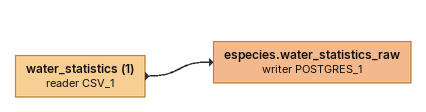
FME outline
water_statistics (1) (reader CSV_1)
    -> especies.water_statistics_raw (writer POSTGRES_1)
especies.water_statistics_raw (writer POSTGRES_1)
